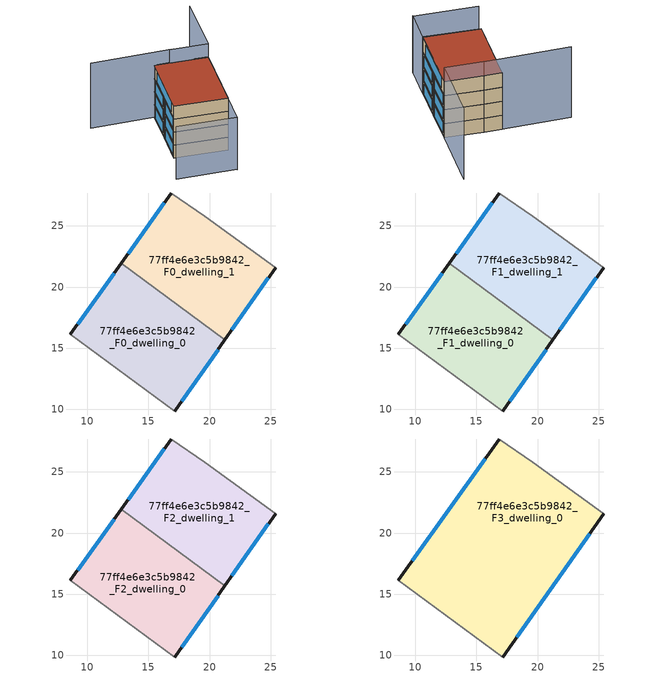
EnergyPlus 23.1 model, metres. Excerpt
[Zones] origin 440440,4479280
77ff4e6e3c5b9842_F0_dwelling_0
 floor ground (EU_floor_Construction): 17.16,9.85 21.27,15.68 12.76,21.95 8.61,16.13 z0
 wall outside (EU_wall_Construction): 8.61,16.13 12.76,21.95 / 21.27,15.68 17.16,9.85 z0:3
 wall adiabatic (EU_wall_Construction): 17.16,9.85 8.61,16.13 z0:3
 wall to 77ff4e6e3c5b9842_F0_dwelling_1 (EU_wall_Construction): 12.76,21.95 21.27,15.68 z0:3
 window (EU_Window_Construction): 9.19,16.94 12.18,21.14 / 20.7,14.87 17.73,10.66 z0.42:2.58
77ff4e6e3c5b9842_F0_dwelling_1
 floor ground (EU_floor_Construction): 21.27,15.68 25.4,21.56 19.6,25.81 16.86,27.7 12.76,21.95 z0
 wall outside (EU_wall_Construction): 12.76,21.95 16.86,27.7 / 25.4,21.56 21.27,15.68 z0:3
 wall adiabatic (EU_wall_Construction): 16.86,27.7 19.6,25.81 25.4,21.56 z0:3
 window (EU_Window_Construction): 13.33,22.74 16.29,26.9 / 24.83,20.74 21.84,16.5 z0.42:2.58
77ff4e6e3c5b9842_F1_dwelling_0
 floor to 77ff4e6e3c5b9842_F0_dwelling_0 (EU_floor_Construction): 17.16,9.85 21.27,15.68 12.76,21.95 8.61,16.13 z3
 wall outside (EU_wall_Construction): 8.61,16.13 12.76,21.95 / 21.27,15.68 17.16,9.85 z3:6
 wall adiabatic (EU_wall_Construction): 17.16,9.85 8.61,16.13 z3:6
 wall to 77ff4e6e3c5b9842_F1_dwelling_1 (EU_wall_Construction): 12.76,21.95 21.27,15.68 z3:6
 window (EU_Window_Construction): 9.19,16.94 12.18,21.14 / 20.7,14.87 17.73,10.66 z3.42:5.58
77ff4e6e3c5b9842_F1_dwelling_1
 floor to 77ff4e6e3c5b9842_F0_dwelling_1 (EU_floor_Construction): 21.27,15.68 25.4,21.56 19.6,25.81 16.86,27.7 12.76,21.95 z3
 wall outside (EU_wall_Construction): 12.76,21.95 16.86,27.7 / 25.4,21.56 21.27,15.68 z3:6
 wall adiabatic (EU_wall_Construction): 16.86,27.7 19.6,25.81 25.4,21.56 z3:6
 window (EU_Window_Construction): 13.33,22.74 16.29,26.9 / 24.83,20.74 21.84,16.5 z3.42:5.58
77ff4e6e3c5b9842_F2_dwelling_0
 floor to 77ff4e6e3c5b9842_F1_dwelling_0 (EU_floor_Construction): 17.16,9.85 21.27,15.68 12.76,21.95 8.61,16.13 z6
 wall outside (EU_wall_Construction): 8.61,16.13 12.76,21.95 / 21.27,15.68 17.16,9.85 z6:9
 wall adiabatic (EU_wall_Construction): 17.16,9.85 8.61,16.13 z6:9
 wall to 77ff4e6e3c5b9842_F2_dwelling_1 (EU_wall_Construction): 12.76,21.95 21.27,15.68 z6:9
 window (EU_Window_Construction): 9.19,16.94 12.18,21.14 / 20.7,14.87 17.73,10.66 z6.42:8.58
77ff4e6e3c5b9842_F2_dwelling_1
 floor to 77ff4e6e3c5b9842_F1_dwelling_1 (EU_floor_Construction): 21.27,15.68 25.4,21.56 19.6,25.81 16.86,27.7 12.76,21.95 z6
 wall outside (EU_wall_Construction): 12.76,21.95 16.86,27.7 / 25.4,21.56 21.27,15.68 z6:9
 wall adiabatic (EU_wall_Construction): 16.86,27.7 19.6,25.81 25.4,21.56 z6:9
 window (EU_Window_Construction): 13.33,22.74 16.29,26.9 / 24.83,20.74 21.84,16.5 z6.42:8.58
77ff4e6e3c5b9842_F3_dwelling_0
 floor to 77ff4e6e3c5b9842_F2_dwelling_0 (EU_floor_Construction): 17.16,9.85 21.27,15.68 12.76,21.95 8.61,16.13 z9
 floor to 77ff4e6e3c5b9842_F2_dwelling_1 (EU_floor_Construction): 21.27,15.68 25.4,21.56 19.6,25.81 16.86,27.7 12.76,21.95 z9
 wall outside (EU_wall_Construction): 25.4,21.56 17.16,9.85 / 8.61,16.13 16.86,27.7 z9:12
 wall adiabatic (EU_wall_Construction): 17.16,9.85 8.61,16.13 / 16.86,27.7 19.6,25.81 25.4,21.56 z9:12
 window (EU_Window_Construction): 24.26,19.93 18.31,11.47 / 9.76,17.74 15.71,26.09 z9.42:11.58
 roof outside (EU_roof_Construction): 19.6,25.81 25.4,21.56 17.16,9.85 8.61,16.13 16.86,27.7 z12
shading: 3.52,11.39 13.35,4.5 / 17.3,10.01 13.27,4.38 z0:12; 33,32.28 25.41,21.55 / 25.41,21.55 19.21,25.94 / 19.6,25.81 6.27,34.67 z0:15
[Building]
EU S2 Campaign: North Axis=0; Terrain=City; Solar Distribution=FullExterior
[Site:Location]
Madrid: Latitude=40.5; Longitude=-3.5; Time Zone=1; Elevation=609
[SizingPeriod:WeatherFileDays]
AnnualSizingPeriod: Begin Month=1; Begin Day of Month=1; End Month=12; End Day of Month=31; Day of Week for Start Day=Monday; Use Weather File Daylight Saving Period=No; Use Weather File Rain and Snow Indicators=No
[MATERIAL]
EU_InternalMass_Material: Roughness=MediumRough; Thickness=0.1; Conductivity=1; Density=1800; Specific Heat=900; Thermal Absorptance=0.9; Solar Absorptance=0.7; Visible Absorptance=0.7
[MATERIAL:NOMASS] Roughness=MediumRough; Thermal Absorptance=0.9; Solar Absorptance=0.7; Visible Absorptance=0.7
Name | Thermal Resistance
EU_wall_NoMass | 1.60022
EU_roof_NoMass | 1.57597
EU_floor_NoMass | 0.470652
[WINDOWMATERIAL:SIMPLEGLAZINGSYSTEM]
EU_Window_SimpleGlazing: UFactor=3.28802; Solar Heat Gain Coefficient=0.85; Visible Transmittance=0.85
[CONSTRUCTION]
EU_wall_Construction: EU_wall_NoMass
EU_roof_Construction: EU_roof_NoMass
EU_floor_Construction: EU_floor_NoMass
EU_InternalMass_Construction: EU_InternalMass_Material
EU_Window_Construction: EU_Window_SimpleGlazing
[ZONE] Type=1; Multiplier=1; Ceiling Height=autocalculate; Floor Area=autocalculate; Part of Total Floor Area=Yes
Name | Volume
77ff4e6e3c5b9842_F0_dwelling_0 | 226.608
77ff4e6e3c5b9842_F1_dwelling_0; 77ff4e6e3c5b9842_F2_dwelling_0 | 226.609
77ff4e6e3c5b9842_F3_dwelling_0 | 453.22
77ff4e6e3c5b9842_F0_dwelling_1; 77ff4e6e3c5b9842_F1_dwelling_1; 77ff4e6e3c5b9842_F2_dwelling_1 | 226.618
[INTERNALMASS] Construction=EU_InternalMass_Construction
Name | Zone or ZoneList | Surface Area
77ff4e6e3c5b9842_F0_dwelling_0_EU_InternalMass | 77ff4e6e3c5b9842_F0_dwelling_0 | 75.5373
77ff4e6e3c5b9842_F0_dwelling_1_EU_InternalMass | 77ff4e6e3c5b9842_F0_dwelling_1 | 75.5402
77ff4e6e3c5b9842_F1_dwelling_0_EU_InternalMass | 77ff4e6e3c5b9842_F1_dwelling_0 | 75.5373
77ff4e6e3c5b9842_F1_dwelling_1_EU_InternalMass | 77ff4e6e3c5b9842_F1_dwelling_1 | 75.5402
77ff4e6e3c5b9842_F2_dwelling_0_EU_InternalMass | 77ff4e6e3c5b9842_F2_dwelling_0 | 75.5373
77ff4e6e3c5b9842_F2_dwelling_1_EU_InternalMass | 77ff4e6e3c5b9842_F2_dwelling_1 | 75.5402
77ff4e6e3c5b9842_F3_dwelling_0_EU_InternalMass | 77ff4e6e3c5b9842_F3_dwelling_0 | 151.076
[OTHEREQUIPMENT] Fuel Type=Electricity; Design Level Calculation Method=Watts/Area; Power per Zone Floor Area=1; Fraction Latent=0; Fraction Radiant=0; Fraction Lost=0; Carbon Dioxide Generation Rate=0; EndUse Subcategory=EU_Step8_InternalGains
Name | Zone or ZoneList or Space or SpaceList | Schedule
EU_Step8_InternalGain_77ff4e6e3c5b9842_F0_dwelling_0_f000 | 77ff4e6e3c5b9842_F0_dwelling_0 | EU_Step8_GainSchedule_77ff4e6e3c5b9842_F0_dwelling_0_f000
EU_Step8_InternalGain_77ff4e6e3c5b9842_F0_dwelling_1_f000 | 77ff4e6e3c5b9842_F0_dwelling_1 | EU_Step8_GainSchedule_77ff4e6e3c5b9842_F0_dwelling_1_f000
EU_Step8_InternalGain_77ff4e6e3c5b9842_F1_dwelling_0_f000 | 77ff4e6e3c5b9842_F1_dwelling_0 | EU_Step8_GainSchedule_77ff4e6e3c5b9842_F1_dwelling_0_f000
EU_Step8_InternalGain_77ff4e6e3c5b9842_F1_dwelling_1_f000 | 77ff4e6e3c5b9842_F1_dwelling_1 | EU_Step8_GainSchedule_77ff4e6e3c5b9842_F1_dwelling_1_f000
EU_Step8_InternalGain_77ff4e6e3c5b9842_F2_dwelling_0_f000 | 77ff4e6e3c5b9842_F2_dwelling_0 | EU_Step8_GainSchedule_77ff4e6e3c5b9842_F2_dwelling_0_f000
EU_Step8_InternalGain_77ff4e6e3c5b9842_F2_dwelling_1_f000 | 77ff4e6e3c5b9842_F2_dwelling_1 | EU_Step8_GainSchedule_77ff4e6e3c5b9842_F2_dwelling_1_f000
EU_Step8_InternalGain_77ff4e6e3c5b9842_F3_dwelling_0_f000 | 77ff4e6e3c5b9842_F3_dwelling_0 | EU_Step8_GainSchedule_77ff4e6e3c5b9842_F3_dwelling_0_f000
[ZONEVENTILATION:DESIGNFLOWRATE] Schedule=EU_AlwaysOn; Design Flow Rate Calculation Method=AirChanges/Hour; Air Changes per Hour=0.480704; Ventilation Type=Natural; Fan Pressure Rise=0; Fan Total Efficiency=1; Constant Term Coefficient=1; Temperature Term Coefficient=0; Velocity Term Coefficient=0; Velocity Squared Term Coefficient=0; Minimum Indoor Temperature=-100; Maximum Indoor Temperature=100; Delta Temperature=-100; Minimum Outdoor Temperature=-100; Maximum Outdoor Temperature=100; Maximum Wind Speed=40
Name | Zone or ZoneList or Space or SpaceList
EU_ConstantAir_77ff4e6e3c5b9842_F0_dwelling_0 | 77ff4e6e3c5b9842_F0_dwelling_0
EU_ConstantAir_77ff4e6e3c5b9842_F0_dwelling_1 | 77ff4e6e3c5b9842_F0_dwelling_1
EU_ConstantAir_77ff4e6e3c5b9842_F1_dwelling_0 | 77ff4e6e3c5b9842_F1_dwelling_0
EU_ConstantAir_77ff4e6e3c5b9842_F1_dwelling_1 | 77ff4e6e3c5b9842_F1_dwelling_1
EU_ConstantAir_77ff4e6e3c5b9842_F2_dwelling_0 | 77ff4e6e3c5b9842_F2_dwelling_0
EU_ConstantAir_77ff4e6e3c5b9842_F2_dwelling_1 | 77ff4e6e3c5b9842_F2_dwelling_1
EU_ConstantAir_77ff4e6e3c5b9842_F3_dwelling_0 | 77ff4e6e3c5b9842_F3_dwelling_0
[HVACTEMPLATE:THERMOSTAT] Constant Heating Setpoint=20; Constant Cooling Setpoint=50
EU_HeatOnly_77ff4e6e3c5b9842_F0_dwelling_0; EU_HeatOnly_77ff4e6e3c5b9842_F0_dwelling_1; EU_HeatOnly_77ff4e6e3c5b9842_F1_dwelling_0; EU_HeatOnly_77ff4e6e3c5b9842_F1_dwelling_1; EU_HeatOnly_77ff4e6e3c5b9842_F2_dwelling_0; EU_HeatOnly_77ff4e6e3c5b9842_F2_dwelling_1; EU_HeatOnly_77ff4e6e3c5b9842_F3_dwelling_0
[HVACTEMPLATE:ZONE:IDEALLOADSAIRSYSTEM] System Availability Schedule=EU_AlwaysOn; Maximum Heating Supply Air Temperature=50; Minimum Cooling Supply Air Temperature=13; Maximum Heating Supply Air Humidity Ratio=0.0156; Minimum Cooling Supply Air Humidity Ratio=0.0077; Heating Limit=NoLimit; Cooling Limit=NoLimit; Heating Availability Schedule=EU_AlwaysOn; Cooling Availability Schedule=EU_CoolingOff; Dehumidification Control Type=ConstantSensibleHeatRatio; Cooling Sensible Heat Ratio=0.7; Dehumidification Setpoint=60; Humidification Control Type=None; Humidification Setpoint=30; Outdoor Air Method=None; Outdoor Air Flow Rate per Person=0.00944; Outdoor Air Flow Rate per Zone Floor Area=0; Outdoor Air Flow Rate per Zone=0; Demand Controlled Ventilation Type=None; Outdoor Air Economizer Type=NoEconomizer; Heat Recovery Type=None; Sensible Heat Recovery Effectiveness=0.7; Latent Heat Recovery Effectiveness=0.65
Name | Template Thermostat
77ff4e6e3c5b9842_F0_dwelling_0 | EU_HeatOnly_77ff4e6e3c5b9842_F0_dwelling_0
77ff4e6e3c5b9842_F0_dwelling_1 | EU_HeatOnly_77ff4e6e3c5b9842_F0_dwelling_1
77ff4e6e3c5b9842_F1_dwelling_0 | EU_HeatOnly_77ff4e6e3c5b9842_F1_dwelling_0
77ff4e6e3c5b9842_F1_dwelling_1 | EU_HeatOnly_77ff4e6e3c5b9842_F1_dwelling_1
77ff4e6e3c5b9842_F2_dwelling_0 | EU_HeatOnly_77ff4e6e3c5b9842_F2_dwelling_0
77ff4e6e3c5b9842_F2_dwelling_1 | EU_HeatOnly_77ff4e6e3c5b9842_F2_dwelling_1
77ff4e6e3c5b9842_F3_dwelling_0 | EU_HeatOnly_77ff4e6e3c5b9842_F3_dwelling_0
[SIZING:ZONE] Zone Cooling Design Supply Air Temperature Input Method=SupplyAirTemperature; Zone Cooling Design Supply Air Temperature=13; Zone Heating Design Supply Air Temperature Input Method=SupplyAirTemperature; Zone Heating Design Supply Air Temperature=50; Zone Cooling Design Supply Air Humidity Ratio=0.008; Zone Heating Design Supply Air Humidity Ratio=0.008; Cooling Design Air Flow Method=DesignDay; Cooling Design Air Flow Rate=0; Cooling Minimum Air Flow per Zone Floor Area=0.000762; Cooling Minimum Air Flow=0; Cooling Minimum Air Flow Fraction=0.2; Heating Design Air Flow Method=DesignDay; Heating Design Air Flow Rate=0; Heating Maximum Air Flow per Zone Floor Area=0.002032; Heating Maximum Air Flow=0.141576; Heating Maximum Air Flow Fraction=0.3; Account for Dedicated Outdoor Air System=No; Dedicated Outdoor Air System Control Strategy=NeutralSupplyAir; Dedicated Outdoor Air Low Setpoint Temperature for Design=autosize; Dedicated Outdoor Air High Setpoint Temperature for Design=autosize; Zone Load Sizing Method=Sensible Load Only No Latent Load; Zone Latent Cooling Design Supply Air Humidity Ratio Input Method=HumidityRatioDifference; Zone Cooling Design Supply Air Humidity Ratio Difference=0.005; Zone Latent Heating Design Supply Air Humidity Ratio Input Method=HumidityRatioDifference; Zone Humidification Design Supply Air Humidity Ratio Difference=0.005
77ff4e6e3c5b9842_F0_dwelling_0; 77ff4e6e3c5b9842_F0_dwelling_1; 77ff4e6e3c5b9842_F1_dwelling_0; 77ff4e6e3c5b9842_F1_dwelling_1; 77ff4e6e3c5b9842_F2_dwelling_0; 77ff4e6e3c5b9842_F2_dwelling_1; 77ff4e6e3c5b9842_F3_dwelling_0
[SCHEDULE:CONSTANT]
Name | Hourly Value
EU_AlwaysOn | 1
EU_CoolingOff | 0
[SCHEDULE:FILE] Column Number=1; Rows to Skip at Top=0; Number of Hours of Data=8760; Column Separator=Comma; Interpolate to Timestep=No; Minutes per Item=60; Adjust Schedule for Daylight Savings=Yes
Name | File
EU_Step8_GainSchedule_77ff4e6e3c5b9842_F0_dwelling_0_f000 | ../../schedules/77ff4e6e3c5b9842/77ff4e6e3c5b9842_F0_dwelling_0_f000_gain.csv
EU_Step8_GainSchedule_77ff4e6e3c5b9842_F0_dwelling_1_f000 | ../../schedules/77ff4e6e3c5b9842/77ff4e6e3c5b9842_F0_dwelling_1_f000_gain.csv
EU_Step8_GainSchedule_77ff4e6e3c5b9842_F1_dwelling_0_f000 | ../../schedules/77ff4e6e3c5b9842/77ff4e6e3c5b9842_F1_dwelling_0_f000_gain.csv
EU_Step8_GainSchedule_77ff4e6e3c5b9842_F1_dwelling_1_f000 | ../../schedules/77ff4e6e3c5b9842/77ff4e6e3c5b9842_F1_dwelling_1_f000_gain.csv
EU_Step8_GainSchedule_77ff4e6e3c5b9842_F2_dwelling_0_f000 | ../../schedules/77ff4e6e3c5b9842/77ff4e6e3c5b9842_F2_dwelling_0_f000_gain.csv
EU_Step8_GainSchedule_77ff4e6e3c5b9842_F2_dwelling_1_f000 | ../../schedules/77ff4e6e3c5b9842/77ff4e6e3c5b9842_F2_dwelling_1_f000_gain.csv
EU_Step8_GainSchedule_77ff4e6e3c5b9842_F3_dwelling_0_f000 | ../../schedules/77ff4e6e3c5b9842/77ff4e6e3c5b9842_F3_dwelling_0_f000_gain.csv
